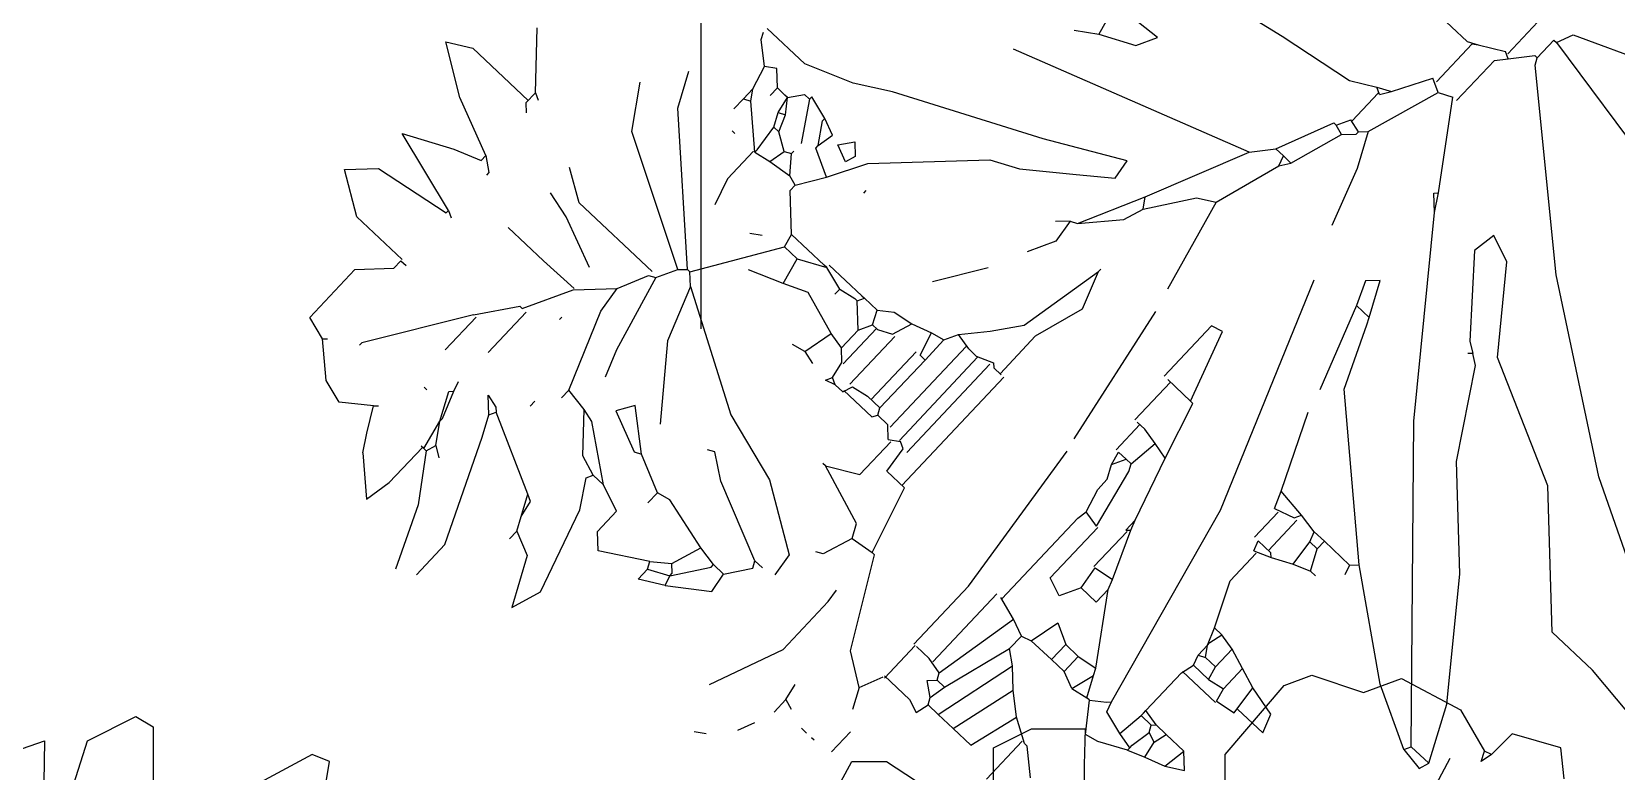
# Model space of a CAD drawing. Header units: metres. Extents: x 1769 to 3632, y 809 to 2652.
# Drawn here: x 2678.3091 to 2678.6825, y 1868.6891 to 1868.8633 of the extents above; entities that cross this region are included whole.
import ezdxf

# ---------------------------------------------------------------- set-up
doc = ezdxf.new("R2010")
doc.units = ezdxf.units.M
doc.header["$LTSCALE"] = 10
doc.linetypes.add('HIDDEN', pattern=[9.525, 6.35, -3.175])
doc.layers.add('A-PROJ+', color=1, linetype='HIDDEN')
doc.layers.add('L-PLNT', color=66, linetype='Continuous')

# ---------------------------------------------------------------- blocks, each defined once
blk = doc.blocks.new('GARRA DE LEON')
at = {"layer": 'L-PLNT', "color": 65, "linetype": 'Continuous'}
for p, q in [((1271.7821, 335.3903), (1271.8152, 335.4027)), ((1271.8152, 335.4027), (1271.8773, 335.382)), ((1271.7117, 335.3075), (1271.7821, 335.3903)), ((1271.8773, 335.382), (1271.9229, 335.3986)), ((1271.9229, 335.3986), (1271.9933, 335.3613)), ((1270.3492, 335.3241), (1270.4072, 335.3531)), ((1270.4072, 335.3531), (1270.4279, 335.3406)), ((1271.9933, 335.3613), (1272.0223, 335.3116)), ((1270.4279, 335.3406), (1270.4279, 335.2578)), ((1271.4342, 335.3158), (1271.4798, 335.3386)), ((1271.4798, 335.3386), (1271.5439, 335.3386)), ((1271.5439, 335.3386), (1271.5429, 335.2951)), ((1272.0554, 335.3323), (1272.0305, 335.3075)), ((1272.1134, 335.3158), (1272.0554, 335.3323)), ((1270.2622, 335.3116), (1270.2975, 335.3241)), ((1270.2975, 335.3241), (1270.2964, 335.2495)), ((1270.3161, 335.2205), (1270.3492, 335.3241)), ((1270.6184, 335.3075), (1270.4403, 335.2122)), ((1270.6391, 335.2992), (1270.6184, 335.3075)), ((1271.4342, 335.204), (1271.4342, 335.3158)), ((1271.7117, 335.2474), (1271.7117, 335.3075)), ((1272.0181, 335.2992), (1272.0223, 335.3116)), ((1272.0305, 335.3075), (1272.0181, 335.2992)), ((1272.0305, 335.3075), (1272.0223, 335.3116)), ((1272.1175, 335.2785), (1272.1134, 335.3158)), ((1270.6163, 335.1667), (1270.6391, 335.2992)), ((1271.2354, 335.2454), (1271.2644, 335.2992)), ((1271.2644, 335.2992), (1271.3059, 335.2992)), ((1271.3059, 335.2992), (1271.4011, 335.2371)), ((1271.5429, 335.2951), (1271.5429, 335.2371)), ((1271.9477, 335.2412), (1271.9809, 335.3034)), ((1272.2293, 333.9823), (1272.3867, 334.0486)), ((1272.1879, 333.9119), (1272.1879, 333.9906)), ((1272.2211, 333.9616), (1272.2293, 333.9823)), ((1272.2169, 333.9326), (1272.2169, 333.9616)), ((1272.2169, 333.9616), (1272.2211, 333.9616)), ((1272.2211, 333.9616), (1272.4322, 333.9243)), ((1272.1921, 333.9078), (1272.2128, 333.9326)), ((1272.2128, 333.9326), (1272.2169, 333.9326)), ((1272.2211, 333.9243), (1272.2169, 333.9326)), ((1272.4115, 333.7587), (1272.2211, 333.9243)), ((1272.1548, 333.8953), (1272.1838, 333.9119)), ((1272.1817, 333.8953), (1272.1921, 333.9078)), ((1272.1921, 333.9078), (1272.1838, 333.9119)), ((1271.9767, 333.8891), (1272.1423, 333.8891)), ((1272.1423, 333.8891), (1272.1548, 333.8953)), ((1272.1486, 333.8912), (1272.1548, 333.8953)), ((1272.1486, 333.8291), (1272.1486, 333.8912)), ((1272.1817, 333.8291), (1272.1817, 333.8953)), ((1272.1175, 333.7835), (1272.1423, 333.8291)), ((1272.1589, 333.8208), (1272.1423, 333.8291)), ((1272.1589, 333.8208), (1272.1755, 333.8291)), ((1272.2417, 333.7338), (1272.1755, 333.8291)), ((1272.1299, 333.7297), (1272.1589, 333.8208)), ((1272.0719, 333.7587), (1272.1009, 333.7753)), ((1272.1009, 333.7753), (1272.1175, 333.7835)), ((1272.1092, 333.7711), (1272.1009, 333.7753)), ((1272.1072, 333.7256), (1272.1072, 333.7711)), ((1272.1092, 333.7711), (1272.1175, 333.7835)), ((1271.9767, 333.7421), (1272.0719, 333.7587)), ((1272.6144, 333.6179), (1272.4115, 333.7587)), ((1271.6744, 333.68), (1271.9767, 333.7421)), ((1272.2376, 333.7297), (1272.2417, 333.7338)), ((1272.2542, 333.7131), (1272.2417, 333.7338)), ((1272.3246, 333.7421), (1272.3204, 333.7131)), ((1272.3577, 333.7297), (1272.3246, 333.7421)), ((1272.0968, 333.709), (1272.1051, 333.7256)), ((1272.1217, 333.7214), (1272.1051, 333.7256)), ((1272.1092, 333.7049), (1272.1217, 333.7173)), ((1272.1217, 333.7214), (1272.1299, 333.7297)), ((1272.1217, 333.7173), (1272.1217, 333.7214)), ((1272.1299, 333.7297), (1272.1507, 333.6883)), ((1272.2542, 333.7131), (1272.2376, 333.7297)), ((1272.4074, 333.5144), (1272.2542, 333.7131)), ((1272.3204, 333.7131), (1272.3908, 333.6303)), ((1272.4281, 333.6386), (1272.3577, 333.7297)), ((1272.0637, 333.6386), (1272.0927, 333.709)), ((1272.0885, 333.6386), (1272.1092, 333.7049)), ((1272.0927, 333.709), (1272.0968, 333.709)), ((1272.1092, 333.7049), (1272.0968, 333.709)), ((1272.1507, 333.6883), (1272.1755, 333.6179)), ((1271.869, 333.6386), (1271.6744, 333.622)), ((1271.8566, 333.6137), (1271.869, 333.6386)), ((1272.043, 333.6137), (1272.0637, 333.6386)), ((1272.0761, 333.6386), (1272.0637, 333.6386)), ((1272.0803, 333.6262), (1272.0761, 333.6386)), ((1272.0885, 333.6386), (1272.0761, 333.6386)), ((1272.0803, 333.6262), (1272.0885, 333.6386)), ((1272.5772, 333.5682), (1272.4281, 333.6386)), ((1272.0554, 333.5433), (1272.0803, 333.6262)), ((1272.3908, 333.6303), (1272.4033, 333.622)), ((1272.4033, 333.622), (1272.3991, 333.6179)), ((1272.4157, 333.6137), (1272.4033, 333.622)), ((1272.8132, 333.5144), (1272.6144, 333.6179)), ((1272.043, 333.6137), (1271.7531, 333.5102)), ((1271.8111, 333.6096), (1271.8152, 333.593)), ((1271.8152, 333.593), (1271.8566, 333.6137)), ((1271.9891, 333.4895), (1272.043, 333.6137)), ((1272.2625, 333.6096), (1272.25, 333.5972)), ((1272.2832, 333.5682), (1272.2625, 333.6096)), ((1272.4778, 333.5144), (1272.4157, 333.6137)), ((1271.7904, 333.5765), (1271.8152, 333.593)), ((1272.25, 333.5972), (1272.2625, 333.5682)), ((1272.2832, 333.5682), (1272.2625, 333.5682)), ((1272.2625, 333.5682), (1272.2997, 333.4647)), ((1272.2873, 333.5599), (1272.2832, 333.5682)), ((1272.3204, 333.4854), (1272.2873, 333.5599)), ((1272.7014, 333.444), (1272.5772, 333.5682)), ((1272.0347, 333.5309), (1272.0554, 333.5433)), ((1272.0554, 333.5433), (1272.0844, 333.4274)), ((1272.3121, 333.2783), (1272.2045, 333.5558)), ((1271.9974, 333.4771), (1272.0347, 333.5309)), ((1271.9436, 333.5061), (1271.8525, 333.4564)), ((1271.9477, 333.4812), (1271.9436, 333.5061)), ((1272.6724, 333.2286), (1272.4074, 333.5144)), ((1272.573, 333.4191), (1272.4778, 333.5144)), ((1271.9519, 333.4108), (1271.9891, 333.4895)), ((1271.9974, 333.4771), (1271.9891, 333.4895)), ((1272.4778, 333.3446), (1272.3204, 333.4854)), ((1271.9105, 333.4522), (1271.9477, 333.4812)), ((1271.9891, 333.4522), (1271.9974, 333.4771)), ((1271.8525, 333.4564), (1271.6827, 333.3736)), ((1271.8566, 333.4108), (1271.9105, 333.4522)), ((1271.9519, 333.4108), (1271.9891, 333.4522)), ((1272.1672, 333.4357), (1272.1527, 333.4315)), ((1272.1527, 333.4315), (1272.1527, 333.3487)), ((1272.1962, 333.3487), (1272.1672, 333.4357)), ((1272.3494, 333.3446), (1272.308, 333.4357)), ((1272.7677, 333.444), (1272.7014, 333.444)), ((1272.9085, 333.4274), (1272.7677, 333.444)), ((1271.8235, 333.3943), (1271.8566, 333.4108)), ((1271.9436, 333.4067), (1271.9519, 333.4108)), ((1272.6683, 333.2949), (1272.573, 333.4191)), ((1271.72, 333.2907), (1271.8235, 333.3943)), ((1271.9436, 333.4067), (1271.9312, 333.3943)), ((1271.9436, 333.4067), (1271.9477, 333.3777)), ((1272.0098, 333.386), (1272.0098, 333.3901)), ((1272.1258, 333.2203), (1272.0927, 333.3984)), ((1271.6827, 333.3736), (1271.6413, 333.3487)), ((1271.9477, 333.3777), (1271.9312, 333.3446)), ((1271.9891, 333.2783), (1272.0098, 333.386)), ((1272.0264, 333.3404), (1272.0098, 333.386)), ((1271.6413, 333.3487), (1271.5833, 333.3259)), ((1272.0078, 333.2783), (1272.0264, 333.3404)), ((1272.1962, 333.3487), (1272.1589, 333.3487)), ((1272.1631, 333.2866), (1272.1631, 333.3487)), ((1272.2003, 333.3487), (1272.1962, 333.3487)), ((1272.2211, 333.2783), (1272.2003, 333.3487)), ((1272.3577, 333.3239), (1272.3494, 333.3446)), ((1272.3867, 333.3404), (1272.3494, 333.3446)), ((1272.3825, 333.3321), (1272.3867, 333.3404)), ((1272.4115, 333.3363), (1272.3867, 333.3404)), ((1272.4157, 333.3239), (1272.4115, 333.3363)), ((1272.4281, 333.3363), (1272.4115, 333.3363)), ((1272.4695, 333.3363), (1272.4281, 333.3363)), ((1272.4281, 333.3239), (1272.4281, 333.3363)), ((1272.4695, 333.3363), (1272.4778, 333.3446)), ((1272.4695, 333.3363), (1272.4736, 333.3239)), ((1272.5938, 333.2576), (1272.4778, 333.3446)), ((1271.5833, 333.3259), (1271.5212, 333.3259)), ((1271.5253, 333.3114), (1271.5212, 333.3197)), ((1272.3577, 333.3239), (1272.3825, 333.3321)), ((1272.3639, 333.2825), (1272.3639, 333.3239)), ((1272.3867, 333.2825), (1272.3867, 333.3321)), ((1272.4198, 333.2907), (1272.4157, 333.3239)), ((1272.4281, 333.3239), (1272.4157, 333.3239)), ((1272.4405, 333.299), (1272.4281, 333.3239)), ((1271.5502, 333.2907), (1271.5253, 333.3114)), ((1271.5626, 333.299), (1271.5502, 333.2907)), ((1271.5792, 333.2825), (1271.5626, 333.299)), ((1271.5957, 333.2825), (1271.6082, 333.299)), ((1271.6082, 333.299), (1271.6164, 333.299)), ((1271.6454, 333.2949), (1271.6164, 333.3032)), ((1271.6164, 333.3032), (1271.6164, 333.299)), ((1271.6164, 333.299), (1271.6454, 333.2535)), ((1271.6661, 333.2866), (1271.6454, 333.2949)), ((1271.6454, 333.2907), (1271.6454, 333.2949)), ((1271.6786, 333.2825), (1271.691, 333.299)), ((1271.691, 333.299), (1271.7034, 333.2866)), ((1271.8732, 333.241), (1271.9105, 333.299)), ((1272.4198, 333.2907), (1272.4405, 333.299)), ((1272.4405, 333.299), (1272.4488, 333.299)), ((1272.7014, 333.2286), (1272.6683, 333.2949)), ((1271.5584, 333.2617), (1271.5502, 333.2907)), ((1271.5916, 333.2825), (1271.5792, 333.2825)), ((1271.5792, 333.2825), (1271.5792, 333.27)), ((1271.5957, 333.2825), (1271.5916, 333.2825)), ((1271.5999, 333.2617), (1271.5957, 333.2825)), ((1271.6082, 333.2659), (1271.5957, 333.2825)), ((1271.662, 333.2659), (1271.6454, 333.2907)), ((1271.662, 333.2659), (1271.6661, 333.2866)), ((1271.6992, 333.2742), (1271.6786, 333.2825)), ((1271.6951, 333.2452), (1271.72, 333.2907)), ((1271.7034, 333.2866), (1271.6992, 333.2742)), ((1271.9643, 333.2452), (1271.9891, 333.2783)), ((1272.0078, 333.2162), (1272.0078, 333.2783)), ((1272.1796, 333.2866), (1272.1672, 333.2866)), ((1272.1713, 333.2452), (1272.1713, 333.2866)), ((1272.2003, 333.2825), (1272.1796, 333.2866)), ((1272.1962, 333.2452), (1272.2003, 333.2825)), ((1272.2211, 333.2783), (1272.2003, 333.2825)), ((1272.2459, 333.1996), (1272.2211, 333.2783)), ((1272.3743, 333.0216), (1272.3121, 333.2783)), ((1272.3743, 333.27), (1272.3701, 333.2825)), ((1272.3908, 333.2825), (1272.3701, 333.2825)), ((1272.3743, 333.27), (1272.395, 333.2783)), ((1272.395, 333.2783), (1272.3908, 333.2825)), ((1272.395, 333.2783), (1272.4198, 333.2907)), ((1271.5584, 333.2452), (1271.5584, 333.2617)), ((1271.5667, 333.2493), (1271.5584, 333.2617)), ((1271.5999, 333.2617), (1271.6082, 333.2659)), ((1271.6082, 333.2452), (1271.5999, 333.2617)), ((1271.6164, 333.2452), (1271.6082, 333.2659)), ((1271.662, 333.2617), (1271.662, 333.2659)), ((1271.6951, 333.2452), (1271.662, 333.2617)), ((1271.7407, 333.2617), (1271.7407, 333.2659)), ((1272.3784, 333.2245), (1272.3784, 333.27)), ((1272.6683, 333.2203), (1272.5938, 333.2576)), ((1271.5584, 333.2452), (1271.5667, 333.2493)), ((1271.5584, 333.2452), (1271.5584, 333.2286)), ((1271.6123, 333.2079), (1271.5667, 333.2493)), ((1271.6123, 333.2121), (1271.6082, 333.2452)), ((1271.6164, 333.2452), (1271.6082, 333.2452)), ((1271.6371, 333.2328), (1271.6164, 333.2452)), ((1271.6454, 333.2369), (1271.6454, 333.241)), ((1271.6744, 333.2121), (1271.6951, 333.2452)), ((1271.9394, 333.2162), (1271.9643, 333.2452)), ((1272.1796, 333.2286), (1272.1755, 333.2452)), ((1272.1879, 333.2452), (1272.1755, 333.2452)), ((1272.1796, 333.2286), (1272.1879, 333.2452)), ((1272.1962, 333.2452), (1272.1879, 333.2452)), ((1272.2003, 333.2369), (1272.1962, 333.2452)), ((1271.5088, 333.1831), (1271.488, 333.2245)), ((1271.633, 333.2121), (1271.6371, 333.2328)), ((1271.6371, 333.2328), (1271.6454, 333.2369)), ((1271.662, 333.2162), (1271.6454, 333.2369)), ((1271.9726, 333.2121), (1271.9933, 333.2203)), ((1271.9933, 333.2203), (1271.9974, 333.2162)), ((1272.1879, 333.2121), (1272.1796, 333.2286)), ((1272.2169, 333.1624), (1272.2003, 333.2369)), ((1272.4033, 333.1706), (1272.3784, 333.2245)), ((1272.6683, 333.2203), (1272.6724, 333.2286)), ((1272.6683, 333.2203), (1272.6973, 333.2162)), ((1272.7014, 333.2286), (1272.6724, 333.2286)), ((1272.6973, 333.2162), (1272.7014, 333.2286)), ((1271.5792, 333.2079), (1271.575, 333.2079)), ((1271.6102, 333.2079), (1271.6102, 333.1624)), ((1271.6123, 333.2079), (1271.633, 333.2121)), ((1271.6123, 333.2079), (1271.6123, 333.2121)), ((1271.633, 333.2121), (1271.662, 333.2162)), ((1271.6744, 333.2121), (1271.662, 333.2162)), ((1271.6744, 333.2038), (1271.6744, 333.2121)), ((1271.7117, 333.1665), (1271.6744, 333.2038)), ((1271.9146, 333.1955), (1271.9312, 333.1996)), ((1271.9312, 333.1996), (1271.9394, 333.2162)), ((1271.9312, 333.1665), (1271.9312, 333.1996)), ((1271.9601, 333.2121), (1271.9394, 333.2162)), ((1271.956, 333.0795), (1271.956, 333.2121)), ((1271.9726, 333.2121), (1271.9601, 333.2121)), ((1271.9747, 333.0754), (1271.9747, 333.2121)), ((1271.9912, 333.0712), (1271.9912, 333.2162)), ((1272.0098, 333.2162), (1271.9974, 333.2162)), ((1272.014, 333.0381), (1272.014, 333.2162)), ((1272.1548, 333.005), (1272.1299, 333.2038)), ((1272.1879, 333.1955), (1272.1879, 333.2121)), ((1272.1879, 333.1955), (1272.1879, 333.2121)), ((1272.2459, 333.1831), (1272.2459, 333.1996)), ((1272.25, 333.1872), (1272.2459, 333.1996)), ((1271.6496, 333.0505), (1271.5088, 333.1831)), ((1271.8484, 333.1706), (1271.8649, 333.1831)), ((1271.8649, 333.1831), (1271.8898, 333.1872)), ((1271.8815, 333.1624), (1271.8898, 333.1872)), ((1271.8898, 333.1872), (1271.9146, 333.1955)), ((1271.9229, 333.1665), (1271.9146, 333.1955)), ((1272.1962, 333.1665), (1272.1879, 333.1955)), ((1272.2459, 333.1831), (1272.25, 333.1872)), ((1272.248, 333.1251), (1272.248, 333.1831)), ((1272.2749, 333.1292), (1272.25, 333.1872)), ((1271.488, 333.1251), (1271.4549, 333.1748)), ((1271.6102, 333.1624), (1271.6206, 333.1292)), ((1271.7158, 333.1499), (1271.7117, 333.1665)), ((1271.7655, 333.1665), (1271.7117, 333.1665)), ((1271.7365, 333.1499), (1271.7696, 333.1665)), ((1271.7696, 333.1665), (1271.7655, 333.1665)), ((1271.7696, 333.1706), (1271.8235, 333.1706)), ((1271.7986, 333.1582), (1271.7696, 333.1665)), ((1271.7986, 333.1582), (1271.8194, 333.1624)), ((1271.8194, 333.1624), (1271.8235, 333.1624)), ((1271.8235, 333.1624), (1271.8276, 333.1706)), ((1271.8235, 333.1706), (1271.8276, 333.1706)), ((1271.8484, 333.1375), (1271.8235, 333.1624)), ((1271.8484, 333.1706), (1271.8276, 333.1706)), ((1271.8566, 333.1541), (1271.8484, 333.1706)), ((1271.8649, 333.1541), (1271.8815, 333.1624)), ((1271.8856, 333.0837), (1271.8856, 333.1624)), ((1271.9167, 333.0878), (1271.9167, 333.1665)), ((1271.9312, 333.1665), (1271.9229, 333.1665)), ((1271.9312, 333.0878), (1271.9312, 333.1665)), ((1272.1941, 333.1541), (1272.1962, 333.1665)), ((1272.2169, 333.1624), (1272.1962, 333.1665)), ((1272.219, 333.0795), (1272.219, 333.1624)), ((1272.4115, 333.1499), (1272.4033, 333.1706)), ((1272.4157, 333.1706), (1272.4033, 333.1706)), ((1272.4115, 333.1541), (1272.4157, 333.1706)), ((1272.4364, 333.1665), (1272.4157, 333.1706)), ((1272.4364, 333.1375), (1272.4364, 333.1665)), ((1272.4612, 333.1582), (1272.4364, 333.1665)), ((1271.6537, 333.0505), (1271.7158, 333.1499)), ((1271.7365, 333.1499), (1271.7158, 333.1499)), ((1271.7448, 333.1168), (1271.7365, 333.1499)), ((1271.7986, 333.1582), (1271.7986, 333.1499)), ((1271.8484, 333.1375), (1271.8566, 333.1541)), ((1271.8649, 333.1541), (1271.8566, 333.1541)), ((1271.8628, 333.0961), (1271.8628, 333.1541)), ((1272.1941, 333.0216), (1272.1941, 333.1541)), ((1272.4115, 333.1499), (1272.4115, 333.1541)), ((1272.4115, 333.1334), (1272.4115, 333.1499)), ((1272.4198, 333.1375), (1272.4115, 333.1499)), ((1272.4861, 333.1499), (1272.4612, 333.1582)), ((1272.4612, 333.1251), (1272.4612, 333.1582)), ((1272.5234, 333.1417), (1272.4861, 333.1499)), ((1272.4902, 333.1127), (1272.4861, 333.1499)), ((1271.3721, 333.0795), (1271.3203, 333.1375)), ((1271.6413, 333.0423), (1271.488, 333.1251)), ((1271.6744, 333.1334), (1271.6868, 333.1417)), ((1271.7738, 333.1292), (1271.7448, 333.1168)), ((1271.8276, 333.1127), (1271.7738, 333.1292)), ((1271.8484, 333.1085), (1271.8484, 333.1375)), ((1272.25, 333.1251), (1272.2749, 333.1292)), ((1272.2542, 333.0961), (1272.25, 333.1251)), ((1272.279, 333.1168), (1272.2749, 333.1292)), ((1272.4115, 333.1334), (1272.4198, 333.1375)), ((1272.4157, 333.1209), (1272.4115, 333.1334)), ((1272.4364, 333.1375), (1272.4198, 333.1375)), ((1272.4405, 333.1209), (1272.4364, 333.1375)), ((1272.4405, 333.1209), (1272.4612, 333.1251)), ((1272.4654, 333.1085), (1272.4612, 333.1251)), ((1272.5316, 333.1189), (1272.5234, 333.1417)), ((1271.7448, 333.1168), (1271.7034, 333.1002)), ((1271.8194, 333.0754), (1271.8276, 333.1127)), ((1271.8484, 333.1085), (1271.8276, 333.1127)), ((1271.8608, 333.0961), (1271.8484, 333.1085)), ((1272.3329, 333.0381), (1272.279, 333.1168)), ((1272.279, 333.0961), (1272.279, 333.1168)), ((1272.4115, 333.1044), (1272.4157, 333.1209)), ((1272.4115, 333.1064), (1272.4654, 333.1064)), ((1272.4405, 333.1209), (1272.4157, 333.1209)), ((1272.4654, 333.1085), (1272.4902, 333.1127)), ((1272.4902, 333.1189), (1272.5316, 333.1189)), ((1271.8649, 333.0754), (1271.8608, 333.0961)), ((1271.8898, 333.0837), (1271.9105, 333.0878)), ((1271.9312, 333.0878), (1271.9105, 333.0878)), ((1271.9353, 333.0795), (1271.9312, 333.0878)), ((1272.2542, 333.0961), (1272.2417, 333.0712)), ((1272.2542, 333.0961), (1272.279, 333.0961)), ((1272.4115, 333.0423), (1272.4115, 333.1044)), ((1271.252, 333.0505), (1271.281, 333.0671)), ((1271.281, 333.0671), (1271.3721, 333.0671)), ((1271.3721, 333.063), (1271.3721, 333.0795)), ((1271.3721, 333.0795), (1271.3804, 333.0754)), ((1271.8194, 333.0754), (1271.8028, 333.0712)), ((1271.8194, 333.0754), (1271.8359, 333.0712)), ((1271.8608, 333.0671), (1271.8649, 333.0754)), ((1271.8732, 333.0712), (1271.8608, 333.0671)), ((1271.8732, 333.0712), (1271.8649, 333.0754)), ((1271.8856, 333.0712), (1271.8732, 333.0712)), ((1271.8856, 333.0712), (1271.8898, 333.0837)), ((1271.8856, 333.0733), (1271.9312, 333.0733)), ((1271.9312, 333.0733), (1271.9353, 333.0795)), ((1271.9519, 333.0795), (1271.9353, 333.0795)), ((1271.9643, 333.0671), (1271.9519, 333.0795)), ((1271.9643, 333.0671), (1271.9767, 333.0754)), ((1271.9684, 333.0133), (1271.9684, 333.0671)), ((1271.985, 333.0712), (1271.9767, 333.0754)), ((1271.9891, 333.0381), (1271.985, 333.0712)), ((1272.2417, 333.0712), (1272.219, 333.0795)), ((1271.31, 333.0133), (1271.252, 333.0505)), ((1271.3721, 333.063), (1271.3804, 333.0547)), ((1271.6413, 333.0423), (1271.6496, 333.0505)), ((1271.6537, 333.0505), (1271.6496, 333.0505)), ((1271.6661, 333.0381), (1271.6537, 333.0505)), ((1271.5005, 333.0195), (1271.4632, 333.0423)), ((1271.6288, 333.0174), (1271.6413, 333.0423)), ((1271.6661, 333.0381), (1271.8069, 332.9594)), ((1271.6661, 333.0381), (1271.691, 332.9719)), ((1272.0181, 333.0381), (1271.9891, 333.0381)), ((1272.043, 332.9553), (1272.0181, 333.0381)), ((1272.2542, 333.0091), (1272.2625, 333.0464)), ((1272.2625, 333.0464), (1272.2873, 333.034)), ((1272.2873, 333.0091), (1272.2873, 333.034)), ((1272.308, 333.034), (1272.2873, 333.034)), ((1272.308, 333.034), (1272.3329, 333.0381)), ((1272.308, 333.0091), (1272.308, 333.034)), ((1272.3287, 333.0009), (1272.337, 333.0298)), ((1272.337, 333.0298), (1272.3329, 333.0381)), ((1272.3494, 333.005), (1272.337, 333.0298)), ((1272.4074, 333.0009), (1272.4115, 333.034)), ((1272.4322, 333.0381), (1272.4115, 333.0423)), ((1272.4115, 333.0381), (1272.4115, 333.0423)), ((1272.4115, 333.034), (1272.4115, 333.0381)), ((1272.4281, 333.034), (1272.4115, 333.034)), ((1272.4281, 333.034), (1272.4322, 333.0381)), ((1272.4322, 333.0257), (1272.4281, 333.034)), ((1272.4488, 333.0381), (1272.4322, 333.0381)), ((1272.4447, 333.0216), (1272.4488, 333.0381)), ((1272.4778, 333.0381), (1272.4488, 333.0381)), ((1272.4736, 333.0091), (1272.4778, 333.0381)), ((1272.4944, 333.0216), (1272.4778, 333.0381)), ((1271.3804, 332.9843), (1271.31, 333.0133)), ((1271.6206, 333.0195), (1271.5005, 333.0195)), ((1271.604, 332.976), (1271.6206, 333.0133)), ((1271.6206, 333.0133), (1271.6288, 333.0174)), ((1271.6288, 333.0174), (1271.6537, 332.9222)), ((1271.9312, 332.9926), (1271.9684, 333.0133)), ((1272.1858, 332.9097), (1272.1858, 333.0216)), ((1272.2211, 333.0133), (1272.1921, 333.0216)), ((1272.2003, 332.9056), (1272.2211, 333.0133)), ((1272.2417, 333.005), (1272.2211, 333.0133)), ((1272.3536, 333.005), (1272.3701, 333.0174)), ((1272.3701, 333.0174), (1272.3743, 333.0216)), ((1272.3784, 333.0091), (1272.3743, 333.0216)), ((1272.4281, 333.0009), (1272.4322, 333.0257)), ((1272.4447, 333.0216), (1272.4322, 333.0257)), ((1272.4488, 333.0009), (1272.4447, 333.0216)), ((1272.4736, 333.0091), (1272.4944, 333.0216)), ((1271.5005, 332.9967), (1271.4674, 333.005)), ((1271.5626, 332.9719), (1271.5005, 332.9967)), ((1271.9312, 332.9926), (1271.927, 332.9926)), ((1272.0057, 332.9677), (1271.9312, 332.9926)), ((1272.1548, 332.9097), (1272.1548, 333.005)), ((1272.2417, 333.005), (1272.2542, 333.0091)), ((1272.2417, 332.9843), (1272.2417, 333.005)), ((1272.2873, 333.0091), (1272.2542, 333.0091)), ((1272.308, 333.0091), (1272.2873, 333.0091)), ((1272.3287, 333.0009), (1272.308, 333.0091)), ((1272.3287, 333.0009), (1272.3494, 333.005)), ((1272.3536, 333.005), (1272.3494, 333.005)), ((1272.3784, 332.9719), (1272.3536, 333.005)), ((1272.4074, 333.0009), (1272.3784, 333.0091)), ((1272.4281, 332.9926), (1272.395, 332.976)), ((1272.4281, 332.9967), (1272.4074, 333.0009)), ((1272.4281, 332.9926), (1272.4488, 333.0009)), ((1272.4281, 332.9967), (1272.4281, 333.0009)), ((1272.4281, 332.9926), (1272.4281, 332.9967)), ((1272.4488, 333.0009), (1272.4736, 333.0091)), ((1271.3473, 332.9636), (1271.3804, 332.976)), ((1271.3804, 332.9843), (1271.397, 332.9719)), ((1271.3804, 332.976), (1271.3804, 332.9843)), ((1271.397, 332.9719), (1271.397, 332.9677)), ((1271.5667, 332.9387), (1271.604, 332.976)), ((1271.6082, 332.9429), (1271.604, 332.976)), ((1271.691, 332.9719), (1271.7531, 332.8932)), ((1272.2169, 332.8973), (1272.2417, 332.9843)), ((1272.2335, 332.8683), (1272.2583, 332.9719)), ((1272.2583, 332.9719), (1272.2417, 332.9843)), ((1272.279, 332.9512), (1272.2583, 332.9719)), ((1272.395, 332.976), (1272.3784, 332.9719)), ((1271.2893, 332.9346), (1271.3473, 332.9636)), ((1271.8069, 332.9594), (1271.8939, 332.9346)), ((1272.014, 332.9512), (1272.0057, 332.9677)), ((1272.014, 332.9512), (1272.043, 332.9553)), ((1272.0471, 332.9553), (1272.043, 332.9553)), ((1272.1051, 332.8518), (1272.0471, 332.9553)), ((1271.3928, 332.9056), (1271.2893, 332.9346)), ((1271.517, 332.9398), (1271.4591, 332.9398)), ((1271.5667, 332.9408), (1271.517, 332.9398)), ((1271.5378, 332.8808), (1271.5667, 332.9387)), ((1271.6454, 332.8476), (1271.6082, 332.9429)), ((1271.8939, 332.9346), (1271.9726, 332.8849)), ((1272.014, 332.9512), (1272.0015, 332.9139)), ((1272.2583, 332.8683), (1272.279, 332.9512)), ((1272.3039, 332.9304), (1272.279, 332.9512)), ((1271.6537, 332.9222), (1271.6661, 332.889)), ((1272.2873, 332.8683), (1272.3039, 332.9304)), ((1272.3329, 332.9139), (1272.3039, 332.9304)), ((1271.2976, 332.8849), (1271.3928, 332.9015)), ((1271.3928, 332.9015), (1271.3928, 332.9056)), ((1271.3928, 332.9056), (1271.4011, 332.9015)), ((1271.5792, 332.9015), (1271.5792, 332.9056)), ((1271.8235, 332.9139), (1271.8152, 332.9097)), ((1271.8525, 332.8932), (1271.8235, 332.9139)), ((1272.0015, 332.9139), (1271.9933, 332.9097)), ((1272.1568, 332.8559), (1272.1568, 332.9097)), ((1272.1796, 332.9097), (1272.1589, 332.9097)), ((1272.2003, 332.9056), (1272.1796, 332.9097)), ((1272.1962, 332.889), (1272.2045, 332.8973)), ((1272.2045, 332.8973), (1272.2003, 332.9056)), ((1272.2169, 332.8973), (1272.2045, 332.8973)), ((1272.2128, 332.8766), (1272.2169, 332.8973)), ((1272.3287, 332.9139), (1272.3287, 332.8518)), ((1272.337, 332.9139), (1272.3329, 332.9139)), ((1272.366, 332.889), (1272.337, 332.9139)), ((1271.2686, 332.8559), (1271.2976, 332.8849)), ((1271.5005, 332.8352), (1271.5336, 332.8808)), ((1271.5336, 332.8808), (1271.5378, 332.8808)), ((1271.5439, 332.8808), (1271.5439, 332.8145)), ((1271.7158, 332.889), (1271.7034, 332.8683)), ((1271.7614, 332.8518), (1271.7158, 332.889)), ((1271.9477, 332.8518), (1271.8525, 332.8932)), ((1271.9726, 332.8849), (1271.9767, 332.8559)), ((1272.0451, 332.8766), (1272.043, 332.8932)), ((1272.2128, 332.8766), (1272.1962, 332.889)), ((1271.7034, 332.8683), (1271.7531, 332.8476)), ((1272.0451, 332.7979), (1272.0451, 332.8766)), ((1272.1548, 332.858), (1272.1962, 332.858)), ((1272.1962, 332.858), (1272.2128, 332.8518)), ((1272.2169, 332.8683), (1272.2128, 332.8766)), ((1272.2128, 332.8518), (1272.2169, 332.8683)), ((1272.2335, 332.8683), (1272.2169, 332.8683)), ((1272.2583, 332.8683), (1272.2335, 332.8683)), ((1272.2583, 332.8683), (1272.2873, 332.8683)), ((1271.3183, 332.8248), (1271.2686, 332.8559)), ((1271.6744, 332.8435), (1271.6454, 332.8476)), ((1271.6454, 332.8476), (1271.6454, 332.8352)), ((1271.691, 332.8393), (1271.6744, 332.8435)), ((1271.7117, 332.8021), (1271.6744, 332.8435)), ((1271.7531, 332.7938), (1271.691, 332.8393)), ((1271.7531, 332.8476), (1271.7614, 332.8518)), ((1271.8069, 332.8311), (1271.7614, 332.8518)), ((1271.9312, 332.8145), (1271.9519, 332.8435)), ((1271.9519, 332.8435), (1271.9477, 332.8518)), ((1271.9477, 332.8518), (1271.9601, 332.8518)), ((1272.1424, 332.8269), (1272.1051, 332.8518)), ((1272.1424, 332.8269), (1272.1548, 332.8559)), ((1271.3928, 332.8248), (1271.3183, 332.8248)), ((1271.3928, 332.8104), (1271.3928, 332.8228)), ((1271.3928, 332.8228), (1271.4011, 332.8228)), ((1271.5005, 332.8352), (1271.4259, 332.7192)), ((1271.5046, 332.8352), (1271.5046, 332.7814)), ((1271.8235, 332.8352), (1271.8069, 332.8311)), ((1271.8069, 332.8311), (1271.8069, 332.8145)), ((1271.8898, 332.8186), (1271.8235, 332.8352)), ((1272.1424, 332.8269), (1272.1548, 332.8021)), ((1271.3597, 332.7772), (1271.3928, 332.8104)), ((1271.6247, 332.8021), (1271.6247, 332.8104)), ((1271.7365, 332.7938), (1271.7117, 332.8021)), ((1271.8773, 332.7814), (1271.8898, 332.8186)), ((1271.8856, 332.7689), (1271.9146, 332.8104)), ((1271.9146, 332.8145), (1271.8898, 332.8186)), ((1271.9312, 332.8145), (1271.9146, 332.8145)), ((1271.9146, 332.8104), (1271.9146, 332.8145)), ((1271.9353, 332.7896), (1271.9312, 332.8145)), ((1271.7324, 332.7855), (1271.7365, 332.7938)), ((1271.7531, 332.7524), (1271.7324, 332.7855)), ((1271.7531, 332.7938), (1271.7365, 332.7938)), ((1271.7862, 332.7814), (1271.7531, 332.7938)), ((1271.8898, 332.7565), (1271.9353, 332.7896)), ((1272.0098, 332.7068), (1272.0451, 332.7979)), ((1271.3597, 332.6985), (1271.3597, 332.7772)), ((1271.546, 332.7524), (1271.5419, 332.7648)), ((1271.5957, 332.7607), (1271.5792, 332.7772)), ((1271.5792, 332.7772), (1271.5957, 332.7731)), ((1271.5957, 332.7731), (1271.5999, 332.7689)), ((1271.5957, 332.7607), (1271.5999, 332.7689)), ((1271.6951, 332.7234), (1271.5999, 332.7689)), ((1271.7862, 332.7482), (1271.7862, 332.7814)), ((1271.8566, 332.7648), (1271.8028, 332.7317)), ((1271.8566, 332.7648), (1271.8773, 332.7814)), ((1271.8608, 332.7565), (1271.8566, 332.7648)), ((1271.8608, 332.7565), (1271.8856, 332.7689)), ((1271.8856, 332.7731), (1271.8773, 332.7814)), ((1271.8856, 332.7689), (1271.8856, 332.7731)), ((1271.8898, 332.7565), (1271.8856, 332.7689)), ((1272.0885, 332.7565), (1272.0844, 332.7772)), ((1272.1713, 332.7482), (1272.1713, 332.7814)), ((1271.5419, 332.7482), (1271.546, 332.7524)), ((1271.5584, 332.7151), (1271.5419, 332.7482)), ((1271.5584, 332.7192), (1271.546, 332.7524)), ((1271.6082, 332.7358), (1271.5957, 332.7607)), ((1271.7862, 332.6488), (1271.7531, 332.7524)), ((1271.8028, 332.7317), (1271.7862, 332.7482)), ((1271.8898, 332.7565), (1271.8608, 332.74)), ((1271.8608, 332.74), (1271.8608, 332.7565)), ((1272.0885, 332.7565), (1272.1009, 332.7524)), ((1272.0885, 332.7565), (1272.0885, 332.7358)), ((1272.1341, 332.7441), (1272.1258, 332.7441)), ((1272.1465, 332.7441), (1272.1424, 332.7441)), ((1271.5212, 332.7317), (1271.517, 332.7317)), ((1271.6641, 332.6116), (1271.6082, 332.7358)), ((1271.4259, 332.7192), (1271.4259, 332.7151)), ((1271.5584, 332.7151), (1271.5584, 332.7192)), ((1271.5667, 332.6778), (1271.5584, 332.7151)), ((1271.575, 332.6903), (1271.5584, 332.7151)), ((1271.7076, 332.6985), (1271.6951, 332.7234)), ((1271.7034, 332.7192), (1271.6951, 332.7234)), ((1271.7076, 332.6985), (1271.7034, 332.7192)), ((1272.0719, 332.6903), (1272.0803, 332.711)), ((1271.3887, 332.6903), (1271.3597, 332.6985)), ((1271.3887, 332.6903), (1271.3928, 332.6944)), ((1271.4259, 332.6571), (1271.3887, 332.6903)), ((1271.5709, 332.6778), (1271.575, 332.6903)), ((1271.575, 332.6903), (1271.5874, 332.682)), ((1271.7158, 332.682), (1271.7076, 332.6985)), ((1271.488, 332.6737), (1271.4549, 332.6488)), ((1271.488, 332.6737), (1271.4922, 332.6778)), ((1271.5046, 332.6447), (1271.488, 332.6737)), ((1271.5667, 332.6778), (1271.5626, 332.6778)), ((1271.5647, 332.6199), (1271.5647, 332.6778)), ((1271.5709, 332.6778), (1271.5667, 332.6778)), ((1271.5709, 332.6778), (1271.6082, 332.624)), ((1271.7158, 332.682), (1271.7448, 332.6696)), ((1271.7158, 332.682), (1271.7158, 332.6696)), ((1271.7448, 332.6696), (1271.7738, 332.6116)), ((1271.4549, 332.6488), (1271.4259, 332.6571)), ((1272.0347, 332.653), (1272.0471, 332.6613)), ((1271.517, 332.624), (1271.5046, 332.6447)), ((1271.517, 332.624), (1271.5046, 332.6447)), ((1271.7738, 332.6116), (1271.7862, 332.6488)), ((1271.517, 332.624), (1271.5584, 332.5867)), ((1271.5584, 332.5867), (1271.5647, 332.6199)), ((1271.6082, 332.624), (1271.6413, 332.5495)), ((1271.6641, 332.5619), (1271.6641, 332.6116))]:
    blk.add_line(p, q, dxfattribs=at)

msp = doc.modelspace()

# ---------------------------------------------------------------- linework, layer by layer
at = {"layer": 'A-PROJ+', "ltscale": 0.01}
msp.add_lwpolyline([(2680.1167, 1874.19084), (2678.4667, 1874.19084), (2678.4667, 1867.59082), (2680.1167, 1867.59082)], dxfattribs=at)

# ---------------------------------------------------------------- block references
at = {"layer": 'L-PLNT', "color": 173, "xscale": 0.1967723582811821, "yscale": 0.1967723582811821, "zscale": 0.1967723582811821, "rotation": 316.7206854993391}
msp.add_blockref('GARRA DE LEON', (2451.36637, 1992.63992), dxfattribs=at)
at = {"layer": 'L-PLNT', "color": 173, "xscale": 0.1967723582811821, "yscale": 0.1967723582811821, "zscale": 0.1967723582811821}
msp.add_blockref('GARRA DE LEON', (2428.35261, 1802.71377), dxfattribs=at)

doc.saveas('drawing.dxf')
